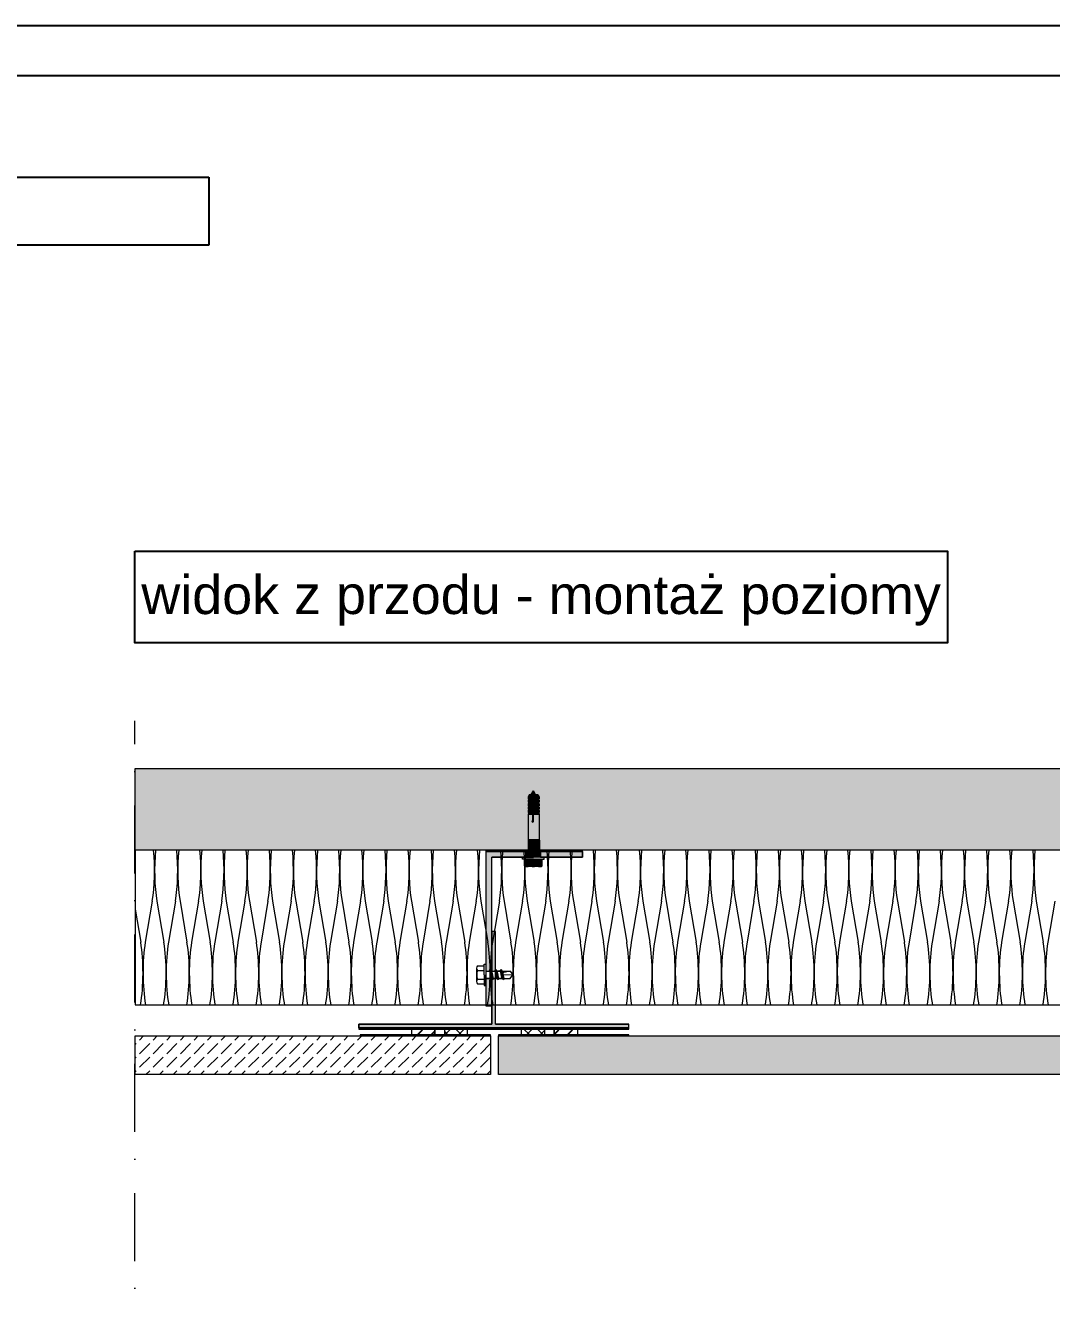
# Model space of a CAD drawing. Extents: x -106882 to -43002, y 22119 to 47619.
# Drawn here: x -95979 to -90660, y 41000 to 47619 of the extents above; entities that cross this region are included whole.
import ezdxf

# ---------------------------------------------------------------- set-up
doc = ezdxf.new("R2010")
doc.units = 0
doc.header["$MEASUREMENT"] = 0
doc.header["$XCLIPFRAME"] = 0
doc.linetypes.add('Dot & Dashed', pattern=[670.277762, 352.777767, -176.388884, 0, -141.111112])
for name, color, linetype, lineweight, true_color in [('2D - Ogólne_Pen_No__2', 7, 'Continuous', 15, 0x7f7f7f), ('2D Drafting - General_Pen_No__141', 7, 'Continuous', 0, 0xe8e8e8), ('2D Drafting - General_Pen_No__2', 7, 'Continuous', 15, 0x7f7f7f), ('2D Drafting - General_Pen_No__5', 7, 'Continuous', 25, 0x40a5ff), ('2D Drafting - General_Pen_No__61', 7, 'Continuous', 20, 0x6a6a6a), ('2D Drafting - General_Pen_No__81', 7, 'Continuous', 20, 0x6a6a6a), ('Annotation - Text_Pen_No__5', 7, 'Continuous', 25, 0x40a5ff)]:
    doc.layers.add(name, color=color, linetype=linetype, lineweight=lineweight, true_color=true_color)
doc.layers.add('2D Drafting - General_Pen_No__101', color=8, linetype='Continuous', lineweight=13)
doc.layers.add('2D Drafting - General_Pen_No__121', color=255, linetype='Continuous', lineweight=0)
doc.layers.add('Drawing & Figure', color=7, linetype='Continuous')
doc.styles.add('GENERATED_STYLE_2', font='')
doc.styles.get('GENERATED_STYLE_2').set_extended_font_data('Arial')
picture_1 = doc.add_image_def('image1.jpg', size_in_pixel=(878, 119))
pattern_1 = [(45, (0, 0), (-70.71068, 70.71068), [75, -25]), (45, (7e-15, 70.71), (-70.71068, 70.71068), [75, -25])]
pattern_2 = [(45, (0, 0), (-35.35534, 35.35534), []), (135, (0, 0), (35.35534, 35.35534), [])]

# ---------------------------------------------------------------- blocks, each defined once
blk = doc.blocks.new('*X8')
at = {"layer": '2D Drafting - General_Pen_No__61', "linetype": 'Continuous'}
for p, q in [((-95411.3, 43035.2), (-95382.2, 42863.4)), ((-95322.2, 43075.7), (-95358.2, 42863.4)), ((-95298.2, 43075.7), (-95262.2, 42863.4)), ((-95202.2, 43075.7), (-95238.2, 42863.4)), ((-95178.2, 43075.7), (-95142.2, 42863.4)), ((-95082.2, 43075.7), (-95118.2, 42863.4)), ((-95058.2, 43075.7), (-95022.2, 42863.4)), ((-94962.2, 43075.7), (-94998.2, 42863.4)), ((-94938.2, 43075.7), (-94902.2, 42863.4)), ((-94842.2, 43075.7), (-94878.2, 42863.4)), ((-94818.2, 43075.7), (-94782.2, 42863.4)), ((-94722.2, 43075.7), (-94758.2, 42863.4)), ((-94698.2, 43075.7), (-94662.2, 42863.4)), ((-94602.2, 43075.7), (-94638.2, 42863.4)), ((-94578.2, 43075.7), (-94542.2, 42863.4)), ((-94482.2, 43075.7), (-94518.2, 42863.4)), ((-94458.2, 43075.7), (-94422.2, 42863.4)), ((-94362.2, 43075.7), (-94398.2, 42863.4)), ((-94338.2, 43075.7), (-94302.2, 42863.4)), ((-94242.2, 43075.7), (-94278.2, 42863.4)), ((-94218.2, 43075.7), (-94182.2, 42863.4)), ((-94122.2, 43075.7), (-94158.2, 42863.4)), ((-94098.2, 43075.7), (-94062.2, 42863.4)), ((-94002.2, 43075.7), (-94038.2, 42863.4)), ((-93978.2, 43075.7), (-93942.2, 42863.4)), ((-93882.2, 43075.7), (-93918.2, 42863.4)), ((-93858.2, 43075.7), (-93822.2, 42863.4)), ((-93762.2, 43075.7), (-93798.2, 42863.4)), ((-93738.2, 43075.7), (-93702.2, 42863.4)), ((-93642.2, 43075.7), (-93678.2, 42863.4)), ((-93618.2, 43075.7), (-93582.2, 42863.4)), ((-93522.2, 43075.7), (-93558.2, 42863.4)), ((-93498.2, 43075.7), (-93462.2, 42863.4)), ((-93402.2, 43075.7), (-93438.2, 42863.4)), ((-93378.2, 43075.7), (-93342.2, 42863.4)), ((-93282.2, 43075.7), (-93318.2, 42863.4)), ((-93258.2, 43075.7), (-93222.2, 42863.4)), ((-93162.2, 43075.7), (-93198.2, 42863.4)), ((-93138.2, 43075.7), (-93102.2, 42863.4)), ((-93042.2, 43075.7), (-93078.2, 42863.4)), ((-93018.2, 43075.7), (-92982.2, 42863.4)), ((-92922.2, 43075.7), (-92958.2, 42863.4)), ((-92898.2, 43075.7), (-92862.2, 42863.4)), ((-92802.2, 43075.7), (-92838.2, 42863.4)), ((-92778.2, 43075.7), (-92742.2, 42863.4)), ((-92682.2, 43075.7), (-92718.2, 42863.4)), ((-92658.2, 43075.7), (-92622.2, 42863.4)), ((-92562.2, 43075.7), (-92598.2, 42863.4)), ((-92538.2, 43075.7), (-92502.2, 42863.4)), ((-92442.2, 43075.7), (-92478.2, 42863.4)), ((-92418.2, 43075.7), (-92382.2, 42863.4)), ((-92322.2, 43075.7), (-92358.2, 42863.4)), ((-92298.2, 43075.7), (-92262.2, 42863.4)), ((-92202.2, 43075.7), (-92238.2, 42863.4)), ((-92178.2, 43075.7), (-92142.2, 42863.4)), ((-92082.2, 43075.7), (-92118.2, 42863.4)), ((-92058.2, 43075.7), (-92022.2, 42863.4)), ((-91962.2, 43075.7), (-91998.2, 42863.4)), ((-91938.2, 43075.7), (-91902.2, 42863.4)), ((-91842.2, 43075.7), (-91878.2, 42863.4)), ((-91818.2, 43075.7), (-91782.2, 42863.4)), ((-91722.2, 43075.7), (-91758.2, 42863.4)), ((-91698.2, 43075.7), (-91662.2, 42863.4)), ((-91602.2, 43075.7), (-91638.2, 42863.4)), ((-91578.2, 43075.7), (-91542.2, 42863.4)), ((-91482.2, 43075.7), (-91518.2, 42863.4)), ((-91458.2, 43075.7), (-91422.2, 42863.4)), ((-91362.2, 43075.7), (-91398.2, 42863.4)), ((-91338.2, 43075.7), (-91302.2, 42863.4)), ((-91242.2, 43075.7), (-91278.2, 42863.4)), ((-91218.2, 43075.7), (-91182.2, 42863.4)), ((-91122.2, 43075.7), (-91158.2, 42863.4)), ((-91098.2, 43075.7), (-91062.2, 42863.4)), ((-91002.2, 43075.7), (-91038.2, 42863.4)), ((-90978.2, 43075.7), (-90942.2, 42863.4)), ((-90882.2, 43075.7), (-90918.2, 42863.4)), ((-90858.2, 43075.7), (-90822.2, 42863.4)), ((-90762.2, 43075.7), (-90798.2, 42863.4)), ((-90738.2, 43075.7), (-90702.2, 42863.4)), ((-90642.2, 43075.7), (-90678.2, 42863.4))]:
    blk.add_line(p, q, dxfattribs=at)
for centre, start_param, end_param in [((-95370.2, 43235), 4.068888, 5.121655), ((-95250.2, 43235), 1.16153, 2.214297), ((-95250.2, 43235), 4.068888, 5.121655), ((-95130.2, 43235), 1.16153, 2.214297), ((-95130.2, 43235), 4.068888, 5.121655), ((-95010.2, 43235), 1.16153, 2.214297), ((-95010.2, 43235), 4.068888, 5.121655), ((-94890.2, 43235), 1.16153, 2.214297), ((-94890.2, 43235), 4.068888, 5.121655), ((-94770.2, 43235), 1.16153, 2.214297), ((-94770.2, 43235), 4.068888, 5.121655), ((-94650.2, 43235), 1.16153, 2.214297), ((-94650.2, 43235), 4.068888, 5.121655), ((-94530.2, 43235), 1.16153, 2.214297), ((-94530.2, 43235), 4.068888, 5.121655), ((-94410.2, 43235), 1.16153, 2.214297), ((-94410.2, 43235), 4.068888, 5.121655), ((-94290.2, 43235), 1.16153, 2.214297), ((-94290.2, 43235), 4.068888, 5.121655), ((-94170.2, 43235), 1.16153, 2.214297), ((-94170.2, 43235), 4.068888, 5.121655), ((-94050.2, 43235), 1.16153, 2.214297), ((-94050.2, 43235), 4.068888, 5.121655), ((-93930.2, 43235), 1.16153, 2.214297), ((-93930.2, 43235), 4.068888, 5.121655), ((-93810.2, 43235), 1.16153, 2.214297), ((-93810.2, 43235), 4.068888, 5.121655), ((-93690.2, 43235), 1.16153, 2.214297), ((-93690.2, 43235), 4.068888, 5.121655), ((-93570.2, 43235), 1.16153, 2.214297), ((-93570.2, 43235), 4.068888, 5.121655), ((-93450.2, 43235), 1.16153, 2.214297), ((-93450.2, 43235), 4.068888, 5.121655), ((-93330.2, 43235), 1.16153, 2.214297), ((-93330.2, 43235), 4.068888, 5.121655), ((-93210.2, 43235), 1.16153, 2.214297), ((-93210.2, 43235), 4.068888, 5.121655), ((-93090.2, 43235), 1.16153, 2.214297), ((-93090.2, 43235), 4.068888, 5.121655), ((-92970.2, 43235), 1.16153, 2.214297), ((-92970.2, 43235), 4.068888, 5.121655), ((-92850.2, 43235), 1.16153, 2.214297), ((-92850.2, 43235), 4.068888, 5.121655), ((-92730.2, 43235), 1.16153, 2.214297), ((-92730.2, 43235), 4.068888, 5.121655), ((-92610.2, 43235), 1.16153, 2.214297), ((-92610.2, 43235), 4.068888, 5.121655), ((-92490.2, 43235), 1.16153, 2.214297), ((-92490.2, 43235), 4.068888, 5.121655), ((-92370.2, 43235), 1.16153, 2.214297), ((-92370.2, 43235), 4.068888, 5.121655), ((-92250.2, 43235), 1.16153, 2.214297), ((-92250.2, 43235), 4.068888, 5.121655), ((-92130.2, 43235), 1.16153, 2.214297), ((-92130.2, 43235), 4.068888, 5.121655), ((-92010.2, 43235), 1.16153, 2.214297), ((-92010.2, 43235), 4.068888, 5.121655), ((-91890.2, 43235), 1.16153, 2.214297), ((-91890.2, 43235), 4.068888, 5.121655), ((-91770.2, 43235), 1.16153, 2.214297), ((-91770.2, 43235), 4.068888, 5.121655), ((-91650.2, 43235), 1.16153, 2.214297), ((-91650.2, 43235), 4.068888, 5.121655), ((-91530.2, 43235), 1.16153, 2.214297), ((-91530.2, 43235), 4.068888, 5.121655), ((-91410.2, 43235), 1.16153, 2.214297), ((-91410.2, 43235), 4.068888, 5.121655), ((-91290.2, 43235), 1.16153, 2.214297), ((-91290.2, 43235), 4.068888, 5.121655), ((-91170.2, 43235), 1.16153, 2.214297), ((-91170.2, 43235), 4.068888, 5.121655), ((-91050.2, 43235), 1.16153, 2.214297), ((-91050.2, 43235), 4.068888, 5.121655), ((-90930.2, 43235), 1.16153, 2.214297), ((-90930.2, 43235), 4.068888, 5.121655), ((-90810.2, 43235), 1.16153, 2.214297), ((-90810.2, 43235), 4.068888, 5.121655), ((-90690.2, 43235), 1.16153, 2.214297), ((-95430.2, 42704.2), 4.039533, 5.35589), ((-95310.2, 42704.2), 0.927295, 2.243652), ((-95310.2, 42704.2), 4.039533, 5.35589), ((-95190.2, 42704.2), 0.927295, 2.243652), ((-95190.2, 42704.2), 4.039533, 5.35589), ((-95070.2, 42704.2), 0.927295, 2.243652), ((-95070.2, 42704.2), 4.039533, 5.35589), ((-94950.2, 42704.2), 0.927295, 2.243652), ((-94950.2, 42704.2), 4.039533, 5.35589), ((-94830.2, 42704.2), 0.927295, 2.243652), ((-94830.2, 42704.2), 4.039533, 5.35589), ((-94710.2, 42704.2), 0.927295, 2.243652), ((-94710.2, 42704.2), 4.039533, 5.35589), ((-94590.2, 42704.2), 0.927295, 2.243652), ((-94590.2, 42704.2), 4.039533, 5.35589), ((-94470.2, 42704.2), 0.927295, 2.243652), ((-94470.2, 42704.2), 4.039533, 5.35589), ((-94350.2, 42704.2), 0.927295, 2.243652), ((-94350.2, 42704.2), 4.039533, 5.35589), ((-94230.2, 42704.2), 0.927295, 2.243652), ((-94230.2, 42704.2), 4.039533, 5.35589), ((-94110.2, 42704.2), 0.927295, 2.243652), ((-94110.2, 42704.2), 4.039533, 5.35589), ((-93990.2, 42704.2), 0.927295, 2.243652), ((-93990.2, 42704.2), 4.039533, 5.35589), ((-93870.2, 42704.2), 0.927295, 2.243652), ((-93870.2, 42704.2), 4.039533, 5.35589), ((-93750.2, 42704.2), 0.927295, 2.243652), ((-93750.2, 42704.2), 4.039533, 5.35589), ((-93630.2, 42704.2), 0.927295, 2.243652), ((-93630.2, 42704.2), 4.039533, 5.35589), ((-93510.2, 42704.2), 0.927295, 2.243652), ((-93510.2, 42704.2), 4.039533, 5.35589), ((-93390.2, 42704.2), 0.927295, 2.243652), ((-93390.2, 42704.2), 4.039533, 5.35589), ((-93270.2, 42704.2), 0.927295, 2.243652), ((-93270.2, 42704.2), 4.039533, 5.35589), ((-93150.2, 42704.2), 0.927295, 2.243652), ((-93150.2, 42704.2), 4.039533, 5.35589), ((-93030.2, 42704.2), 0.927295, 2.243652), ((-93030.2, 42704.2), 4.039533, 5.35589), ((-92910.2, 42704.2), 0.927295, 2.243652), ((-92910.2, 42704.2), 4.039533, 5.35589), ((-92790.2, 42704.2), 0.927295, 2.243652), ((-92790.2, 42704.2), 4.039533, 5.35589), ((-92670.2, 42704.2), 0.927295, 2.243652), ((-92670.2, 42704.2), 4.039533, 5.35589), ((-92550.2, 42704.2), 0.927295, 2.243652), ((-92550.2, 42704.2), 4.039533, 5.35589), ((-92430.2, 42704.2), 0.927295, 2.243652), ((-92430.2, 42704.2), 4.039533, 5.35589), ((-92310.2, 42704.2), 0.927295, 2.243652), ((-92310.2, 42704.2), 4.039533, 5.35589), ((-92190.2, 42704.2), 0.927295, 2.243652), ((-92190.2, 42704.2), 4.039533, 5.35589), ((-92070.2, 42704.2), 0.927295, 2.243652), ((-92070.2, 42704.2), 4.039533, 5.35589), ((-91950.2, 42704.2), 0.927295, 2.243652), ((-91950.2, 42704.2), 4.039533, 5.35589), ((-91830.2, 42704.2), 0.927295, 2.243652), ((-91830.2, 42704.2), 4.039533, 5.35589), ((-91710.2, 42704.2), 0.927295, 2.243652), ((-91710.2, 42704.2), 4.039533, 5.35589), ((-91590.2, 42704.2), 0.927295, 2.243652), ((-91590.2, 42704.2), 4.039533, 5.35589), ((-91470.2, 42704.2), 0.927295, 2.243652), ((-91470.2, 42704.2), 4.039533, 5.35589), ((-91350.2, 42704.2), 0.927295, 2.243652), ((-91350.2, 42704.2), 4.039533, 5.35589), ((-91230.2, 42704.2), 0.927295, 2.243652), ((-91230.2, 42704.2), 4.039533, 5.35589), ((-91110.2, 42704.2), 0.927295, 2.243652), ((-91110.2, 42704.2), 4.039533, 5.35589), ((-90990.2, 42704.2), 0.927295, 2.243652), ((-90990.2, 42704.2), 4.039533, 5.35589), ((-90870.2, 42704.2), 0.927295, 2.243652), ((-90870.2, 42704.2), 4.039533, 5.35589), ((-90750.2, 42704.2), 0.927295, 2.243652), ((-90750.2, 42704.2), 4.039533, 5.35589), ((-90630.2, 42704.2), 0.927295, 2.243652)]:
    blk.add_ellipse(centre, major_axis=(0, 265.4), ratio=0.226067, start_param=start_param, end_param=end_param, dxfattribs=at)
blk = doc.blocks.new('Fill_4')
at = {"layer": '2D Drafting - General_Pen_No__2', "linetype": 'Continuous'}
for p, q in [((-78379.3, 43340.6), (-95411.3, 43340.6)), ((-95411.3, 43340.6), (-95411.3, 42538.8)), ((-95411.3, 42538.8), (-78379.3, 42538.8))]:
    blk.add_line(p, q, dxfattribs=at)
at = {"layer": '2D Drafting - General_Pen_No__61', "linetype": 'Continuous'}
blk.add_blockref('*X8', (0, 0), dxfattribs=at)

msp = doc.modelspace()

# ---------------------------------------------------------------- hatches: boundary and pattern name
at = {"layer": '2D Drafting - General_Pen_No__101', "linetype": 'Continuous'}
for points in [[(-94251.86, 42418.76), (-94251.86, 42412.97), (-92851.86, 42412.97), (-92851.86, 42418.76)], [(-94243.55, 42377.18), (-93567.7, 42377.18), (-93567.7, 42382.97), (-94243.55, 42382.97)], [(-93527.7, 42377.18), (-92851.86, 42377.18), (-92851.86, 42382.97), (-93527.7, 42382.97)]]:
    msp.add_hatch(color=256, dxfattribs=at).paths.add_polyline_path(points, flags=0)
at = {"layer": '2D Drafting - General_Pen_No__121', "linetype": 'Continuous'}
for points in [[(-93349.48, 43629.63), (-93356.62, 43617.25), (-93372.53, 43617.25), (-93365.39, 43629.63)], [(-93346.1, 43648.36), (-93335.29, 43629.63), (-93356.91, 43629.63)], [(-93346.52, 43629.63), (-93353.67, 43617.25), (-93356.62, 43617.25), (-93349.48, 43629.63)], [(-93323.33, 43629.63), (-93316.18, 43617.25), (-93353.67, 43617.25), (-93346.52, 43629.63)], [(-93356.62, 43606.89), (-93372.53, 43606.89), (-93372.53, 43617.25), (-93356.62, 43617.25)], [(-93369.58, 43606.89), (-93356.62, 43606.89), (-93350.88, 43599.45), (-93372.53, 43599.45), (-93369.58, 43603.2)], [(-93372.53, 43599.45), (-93350.88, 43599.45), (-93350.88, 43589.1), (-93372.53, 43589.1)], [(-93369.58, 43589.1), (-93350.88, 43589.1), (-93356.62, 43581.66), (-93372.53, 43581.66), (-93369.58, 43585.4)], [(-93372.53, 43581.66), (-93356.62, 43581.66), (-93356.62, 43571.3), (-93372.53, 43571.3)], [(-93350.88, 43563.86), (-93372.53, 43563.86), (-93369.58, 43567.6), (-93369.58, 43571.3), (-93356.62, 43571.3)], [(-93372.53, 43563.86), (-93350.88, 43563.86), (-93350.88, 43553.5), (-93372.53, 43553.5)], [(-93356.62, 43606.89), (-93356.62, 43617.25), (-93353.67, 43617.25), (-93353.67, 43606.89)], [(-93350.88, 43599.45), (-93356.62, 43606.89), (-93353.67, 43606.89), (-93347.92, 43599.45)], [(-93347.92, 43589.1), (-93353.67, 43581.66), (-93356.62, 43581.66), (-93350.88, 43589.1)], [(-93353.67, 43581.66), (-93353.67, 43571.3), (-93356.62, 43571.3), (-93356.62, 43581.66)], [(-93353.67, 43571.3), (-93347.92, 43563.86), (-93350.88, 43563.86), (-93356.62, 43571.3)], [(-93316.18, 43606.89), (-93353.67, 43606.89), (-93353.67, 43617.25), (-93316.18, 43617.25)], [(-93319.14, 43606.89), (-93319.14, 43603.2), (-93316.18, 43599.45), (-93347.92, 43599.45), (-93353.67, 43606.89)], [(-93319.14, 43589.1), (-93319.14, 43585.4), (-93316.18, 43581.66), (-93353.67, 43581.66), (-93347.92, 43589.1)], [(-93316.18, 43581.66), (-93316.18, 43571.3), (-93353.67, 43571.3), (-93353.67, 43581.66)], [(-93319.14, 43571.3), (-93319.14, 43567.6), (-93316.18, 43563.86), (-93347.92, 43563.86), (-93353.67, 43571.3)], [(-93350.88, 43589.1), (-93350.88, 43599.45), (-93347.92, 43599.45), (-93347.92, 43589.1)], [(-93350.88, 43553.5), (-93350.88, 43563.86), (-93347.92, 43563.86), (-93347.92, 43553.5)], [(-93316.18, 43599.45), (-93316.18, 43589.1), (-93347.92, 43589.1), (-93347.92, 43599.45)], [(-93316.18, 43553.5), (-93347.92, 43553.5), (-93347.92, 43563.86), (-93316.18, 43563.86)], [(-93369.58, 43553.5), (-93350.88, 43553.5), (-93356.62, 43546.06), (-93372.53, 43546.06), (-93369.58, 43549.81)], [(-93372.53, 43546.06), (-93356.62, 43546.06), (-93356.62, 43535.71), (-93372.53, 43535.71)], [(-93369.58, 43535.71), (-93356.62, 43535.71), (-93350.88, 43528.27), (-93372.53, 43528.27), (-93369.58, 43532.01)], [(-93316.18, 43393.85), (-93372.53, 43393.85), (-93372.53, 43528.27), (-93350.88, 43528.27), (-93350.88, 43494.96, 5.4750432), (-93347.92, 43494.96), (-93347.92, 43528.27), (-93316.18, 43528.27)], [(-93347.92, 43553.5), (-93353.67, 43546.06), (-93356.62, 43546.06), (-93350.88, 43553.5)], [(-93356.62, 43535.71), (-93356.62, 43546.06), (-93353.67, 43546.06), (-93353.67, 43535.71)], [(-93350.88, 43528.27), (-93356.62, 43535.71), (-93353.67, 43535.71), (-93347.92, 43528.27)], [(-93319.14, 43553.5), (-93319.14, 43549.81), (-93316.18, 43546.06), (-93353.67, 43546.06), (-93347.92, 43553.5)], [(-93316.18, 43535.71), (-93353.67, 43535.71), (-93353.67, 43546.06), (-93316.18, 43546.06)], [(-93319.14, 43535.71), (-93319.14, 43532.01), (-93316.18, 43528.27), (-93347.92, 43528.27), (-93353.67, 43535.71)], [(-93347.92, 43528.27), (-93347.92, 43494.96, -5.4750432), (-93350.88, 43494.96), (-93350.88, 43528.27)], [(-93314.93, 43392.6), (-93373.78, 43392.6), (-93372.53, 43393.85), (-93316.18, 43393.85)], [(-93314.93, 43342.86), (-93373.78, 43342.86), (-93373.78, 43392.6), (-93314.93, 43392.6)], [(-93346.2, 43303.76), (-93290.28, 43303.76), (-93290.28, 43294.44), (-93346.2, 43294.44), (-93402.12, 43294.44), (-93402.12, 43303.76)], [(-93369.11, 43294.44), (-93369.11, 43260.27, -0.4195601), (-93392.41, 43260.27), (-93392.41, 43294.44)], [(-93309.62, 43337.27), (-93379.19, 43337.27), (-93379.19, 43337.45), (-93373.78, 43342.86), (-93315.03, 43342.86), (-93309.62, 43337.45)], [(-93309.62, 43333.76), (-93342.32, 43333.76), (-93379.19, 43333.76), (-93379.19, 43337.27), (-93309.62, 43337.27)], [(-93309.52, 43303.76), (-93346.2, 43303.76), (-93379.19, 43303.76), (-93379.19, 43333.76), (-93343.27, 43333.76), (-93309.52, 43333.76)], [(-93309.52, 43333.76), (-93309.52, 43303.76), (-93346.2, 43303.76), (-93379.19, 43303.76), (-93379.19, 43333.76), (-93342.32, 43333.76)], [(-93323.29, 43294.44), (-93323.29, 43260.27, -0.092424), (-93346.2, 43255.99, -0.092424), (-93369.11, 43260.27), (-93369.11, 43294.44), (-93346.2, 43294.44)], [(-93299.99, 43294.44), (-93299.99, 43260.27, -0.4195601), (-93323.29, 43260.27), (-93323.29, 43294.44)], [(-93346.2, 43255.99, 0.092424), (-93323.29, 43260.27, 0.201281), (-93311.64, 43255.38), (-93380.76, 43255.38, 0.201281), (-93369.11, 43260.27, 0.092424)]]:
    msp.add_hatch(color=256, dxfattribs=at).paths.add_polyline_path(points, flags=0)
at = {"layer": '2D Drafting - General_Pen_No__141', "linetype": 'Continuous'}
for points in [[(-93561.86, 42712.88), (-93561.86, 43303.76), (-93402.12, 43303.76), (-93379.19, 43303.76), (-93379.19, 43333.76), (-93591.86, 43333.76), (-93591.86, 42750.16), (-93591.86, 42712.88), (-93573.32, 42712.88), (-93571.13, 42721.08), (-93562.93, 42712.88)], [(-93091.86, 43333.76), (-93309.52, 43333.76), (-93309.52, 43303.76), (-93091.86, 43303.76)], [(-93561.86, 42918.76), (-93561.86, 42712.88), (-93545.48, 42712.88), (-93543.29, 42721.08), (-93541.86, 42719.65), (-93541.86, 42918.76)], [(-93561.86, 42438.76), (-94251.86, 42438.76), (-94251.86, 42418.76), (-92851.86, 42418.76), (-92851.86, 42438.76), (-93541.86, 42438.76), (-93541.86, 42675.6), (-93552.94, 42675.6), (-93556.74, 42667.4), (-93561.86, 42673.76)], [(-93591.86, 42533.76), (-93561.86, 42533.76), (-93561.86, 42673.76), (-93563.34, 42675.6), (-93591.86, 42675.6), (-93591.86, 42638.32)]]:
    msp.add_hatch(color=256, dxfattribs=at).paths.add_polyline_path(points, flags=0)
at = {"layer": '2D Drafting - General_Pen_No__2', "linetype": 'Continuous'}
h = msp.add_hatch(dxfattribs=at)
h.set_pattern_fill('Grid_5x5_Diagonal', color=256, style=0, pattern_type=2)
h.set_pattern_definition(pattern_2)
h.paths.add_polyline_path([(-93807.7, 42412.97), (-93807.7, 42382.97), (-93687.7, 42382.97), (-93687.7, 42412.97)], flags=0)
h = msp.add_hatch(dxfattribs=at)
h.set_pattern_fill('Grid_5x5_Diagonal', color=256, style=0, pattern_type=2)
h.set_pattern_definition(pattern_2)
h.paths.add_polyline_path([(-93287.7, 42412.97), (-93287.7, 42382.97), (-93407.7, 42382.97), (-93407.7, 42412.97)], flags=0)
at = {"layer": '2D Drafting - General_Pen_No__5', "linetype": 'Continuous'}
h = msp.add_hatch(dxfattribs=at)
h.set_pattern_fill('Beton', color=256, style=0, pattern_type=2)
h.set_pattern_definition(pattern_1)
h.paths.add_polyline_path([(-93977.7, 42412.97), (-93977.7, 42382.97), (-93857.7, 42382.97), (-93857.7, 42412.97)], flags=0)
h = msp.add_hatch(dxfattribs=at)
h.set_pattern_fill('Beton', color=256, style=0, pattern_type=2)
h.set_pattern_definition(pattern_1)
h.paths.add_polyline_path([(-93117.7, 42412.97), (-93117.7, 42382.97), (-93237.7, 42382.97), (-93237.7, 42412.97)], flags=0)
at = {"layer": '2D Drafting - General_Pen_No__81', "linetype": 'Continuous'}
h = msp.add_hatch(dxfattribs=at)
h.set_pattern_fill('Solid___Dashed', color=256, style=0, pattern_type=2)
h.set_pattern_definition([(45, (0, 0), (-70.71068, 70.71068), []), (45, (-35.36, 35.36), (-70.71068, 70.71068), [75, -25])])
h.paths.add_polyline_path([(-95411.3, 43340.6), (-95411.3, 43764.66), (-78379.33, 43764.66), (-78379.33, 43340.6), (-90521.63, 43340.6), (-90625.77, 43340.6), (-91176.06, 43340.6), (-91273.41, 43340.6)], flags=0)
msp.add_hatch(color=256, dxfattribs=at).paths.add_polyline_path([(-93091.86, 43333.76), (-93091.86, 43340.6), (-93591.86, 43340.6), (-93591.86, 43333.76)], flags=0)
h = msp.add_hatch(dxfattribs=at)
h.set_pattern_fill('Beton', color=256, style=0, pattern_type=2)
h.set_pattern_definition(pattern_1)
h.paths.add_polyline_path([(-95411.3, 42177.18), (-95411.3, 42377.18), (-93567.7, 42377.18), (-93567.7, 42177.18)], flags=0)
h = msp.add_hatch(dxfattribs=at)
h.set_pattern_fill('Beton', color=256, style=0, pattern_type=2)
h.set_pattern_definition(pattern_1)
h.paths.add_polyline_path([(-93527.7, 42177.18), (-93527.7, 42377.18), (-81547.7, 42377.18), (-81547.7, 42177.18)], flags=0)

# ---------------------------------------------------------------- linework, layer by layer
at = {"layer": '2D - Ogólne_Pen_No__2', "linetype": 'Continuous'}
for p, q in [((-93365.39, 43629.63), (-93372.53, 43617.25)), ((-93365.39, 43629.63), (-93323.33, 43629.63)), ((-93356.91, 43629.63), (-93346.1, 43648.36)), ((-93349.48, 43629.63), (-93356.62, 43617.25)), ((-93346.52, 43629.63), (-93353.67, 43617.25)), ((-93335.29, 43629.63), (-93346.1, 43648.36)), ((-93323.33, 43629.63), (-93316.18, 43617.25)), ((-93372.53, 43617.25), (-93316.18, 43617.25)), ((-93372.53, 43617.25), (-93372.53, 43606.89)), ((-93372.53, 43606.89), (-93316.18, 43606.89)), ((-93369.58, 43603.2), (-93372.53, 43599.45)), ((-93372.53, 43599.45), (-93316.18, 43599.45)), ((-93372.53, 43599.45), (-93372.53, 43589.1)), ((-93372.53, 43589.1), (-93316.18, 43589.1)), ((-93372.53, 43589.1), (-93369.58, 43589.1)), ((-93369.58, 43585.4), (-93372.53, 43581.66)), ((-93372.53, 43581.66), (-93316.18, 43581.66)), ((-93372.53, 43581.66), (-93372.53, 43571.3)), ((-93372.53, 43571.3), (-93316.18, 43571.3)), ((-93372.53, 43571.3), (-93369.58, 43571.3)), ((-93369.58, 43567.6), (-93372.53, 43563.86)), ((-93372.53, 43563.86), (-93316.18, 43563.86)), ((-93372.53, 43563.86), (-93372.53, 43553.5)), ((-93369.58, 43606.89), (-93369.58, 43603.2)), ((-93369.58, 43589.1), (-93369.58, 43585.4)), ((-93369.58, 43571.3), (-93369.58, 43567.6)), ((-93356.62, 43617.25), (-93356.62, 43606.89)), ((-93356.62, 43606.89), (-93350.88, 43599.45)), ((-93350.88, 43589.1), (-93356.62, 43581.66)), ((-93356.62, 43581.66), (-93356.62, 43571.3)), ((-93356.62, 43571.3), (-93350.88, 43563.86)), ((-93353.67, 43617.25), (-93353.67, 43606.89)), ((-93353.67, 43606.89), (-93347.92, 43599.45)), ((-93347.92, 43589.1), (-93353.67, 43581.66)), ((-93353.67, 43581.66), (-93353.67, 43571.3)), ((-93353.67, 43571.3), (-93347.92, 43563.86)), ((-93350.88, 43599.45), (-93350.88, 43589.1)), ((-93350.88, 43563.86), (-93350.88, 43553.5)), ((-93347.92, 43599.45), (-93347.92, 43589.1)), ((-93347.92, 43563.86), (-93347.92, 43553.5)), ((-93319.14, 43606.89), (-93319.14, 43603.2)), ((-93319.14, 43603.2), (-93316.18, 43599.45)), ((-93316.18, 43589.1), (-93319.14, 43589.1)), ((-93319.14, 43589.1), (-93319.14, 43585.4)), ((-93319.14, 43585.4), (-93316.18, 43581.66)), ((-93316.18, 43571.3), (-93319.14, 43571.3)), ((-93319.14, 43571.3), (-93319.14, 43567.6)), ((-93319.14, 43567.6), (-93316.18, 43563.86)), ((-93316.18, 43617.25), (-93316.18, 43606.89)), ((-93316.18, 43599.45), (-93316.18, 43589.1)), ((-93316.18, 43581.66), (-93316.18, 43571.3)), ((-93316.18, 43563.86), (-93316.18, 43553.5)), ((-93372.53, 43553.5), (-93316.18, 43553.5)), ((-93372.53, 43553.5), (-93369.58, 43553.5)), ((-93369.58, 43549.81), (-93372.53, 43546.06)), ((-93372.53, 43546.06), (-93316.18, 43546.06)), ((-93372.53, 43546.06), (-93372.53, 43535.71)), ((-93372.53, 43535.71), (-93316.18, 43535.71)), ((-93372.53, 43535.71), (-93369.58, 43535.71)), ((-93369.58, 43532.01), (-93372.53, 43528.27)), ((-93372.53, 43528.27), (-93316.18, 43528.27)), ((-93372.53, 43528.27), (-93372.53, 43393.85)), ((-93369.58, 43553.5), (-93369.58, 43549.81)), ((-93369.58, 43535.71), (-93369.58, 43532.01)), ((-93350.88, 43553.5), (-93356.62, 43546.06)), ((-93356.62, 43546.06), (-93356.62, 43535.71)), ((-93356.62, 43535.71), (-93350.88, 43528.27)), ((-93347.92, 43553.5), (-93353.67, 43546.06)), ((-93353.67, 43546.06), (-93353.67, 43535.71)), ((-93353.67, 43535.71), (-93347.92, 43528.27)), ((-93350.88, 43528.27), (-93350.88, 43494.96)), ((-93347.92, 43528.27), (-93347.92, 43494.96)), ((-93316.18, 43553.5), (-93319.14, 43553.5)), ((-93319.14, 43553.5), (-93319.14, 43549.81)), ((-93319.14, 43549.81), (-93316.18, 43546.06)), ((-93319.14, 43535.71), (-93319.14, 43532.01)), ((-93316.18, 43535.71), (-93319.14, 43535.71)), ((-93319.14, 43532.01), (-93316.18, 43528.27)), ((-93316.18, 43546.06), (-93316.18, 43535.71)), ((-93316.18, 43528.27), (-93316.18, 43393.85)), ((-93372.53, 43393.85), (-93373.78, 43392.6)), ((-93373.78, 43392.6), (-93314.93, 43392.6)), ((-93373.78, 43392.6), (-93373.78, 43342.86)), ((-93316.18, 43393.85), (-93372.53, 43393.85)), ((-93316.18, 43393.85), (-93314.93, 43392.6)), ((-93314.93, 43392.6), (-93314.93, 43342.86)), ((-93373.78, 43342.86), (-93379.19, 43337.45)), ((-93379.19, 43337.45), (-93379.19, 43333.76)), ((-93379.19, 43333.76), (-93342.32, 43333.76)), ((-93373.78, 43342.86), (-93314.93, 43342.86)), ((-93309.62, 43333.76), (-93343.37, 43333.76)), ((-93309.62, 43303.76), (-93343.37, 43303.76)), ((-93309.52, 43333.76), (-93343.27, 43333.76)), ((-93315.03, 43342.86), (-93309.62, 43337.45)), ((-93314.93, 43342.86), (-93309.52, 43337.45)), ((-93309.62, 43337.45), (-93309.62, 43333.76)), ((-93309.62, 43307.45), (-93309.62, 43303.76)), ((-93309.52, 43337.45), (-93309.52, 43333.76))]:
    msp.add_line(p, q, dxfattribs=at)
msp.add_arc((-93349.4, 43491.04), 4.18, 110.701612, 69.298388, dxfattribs=at)
at = {"layer": '2D Drafting - General_Pen_No__2', "linetype": 'Dot & Dashed'}
msp.add_line((-95413.06, 27131.4), (-95413.06, 44011.68), dxfattribs=at)
at = {"layer": '2D Drafting - General_Pen_No__2', "linetype": 'Continuous'}
for p, q in [((-93591.86, 43333.76), (-93591.86, 42533.76)), ((-93591.86, 43333.76), (-93091.86, 43333.76)), ((-93561.86, 42533.76), (-93561.86, 43303.76)), ((-93091.86, 43303.76), (-93561.86, 43303.76)), ((-93402.12, 43303.76), (-93346.2, 43303.76)), ((-93402.12, 43294.44), (-93402.12, 43303.76)), ((-93346.2, 43294.44), (-93402.12, 43294.44)), ((-93392.41, 43260.27), (-93392.41, 43294.44)), ((-93379.19, 43303.76), (-93379.19, 43333.76)), ((-93369.11, 43260.27), (-93369.11, 43294.44)), ((-93290.28, 43303.76), (-93346.2, 43303.76)), ((-93346.2, 43294.44), (-93290.28, 43294.44)), ((-93323.29, 43260.27), (-93323.29, 43294.44)), ((-93309.52, 43303.76), (-93309.52, 43333.76)), ((-93299.99, 43260.27), (-93299.99, 43294.44)), ((-93290.28, 43294.44), (-93290.28, 43303.76)), ((-93091.86, 43333.76), (-93091.86, 43303.76)), ((-93311.64, 43255.38), (-93380.76, 43255.38)), ((-93561.86, 42438.76), (-93561.86, 42918.76)), ((-93541.86, 42918.76), (-93561.86, 42918.76)), ((-93541.86, 42438.76), (-93541.86, 42918.76)), ((-93640.24, 42728.8), (-93640.24, 42659.68)), ((-93635.35, 42740.45), (-93601.18, 42740.45)), ((-93635.35, 42717.15), (-93601.18, 42717.15)), ((-93601.18, 42750.16), (-93591.86, 42750.16)), ((-93601.18, 42694.24), (-93601.18, 42750.16)), ((-93591.86, 42750.16), (-93591.86, 42694.24)), ((-93591.86, 42712.88), (-93573.32, 42712.88)), ((-93573.32, 42712.88), (-93571.13, 42721.08)), ((-93573.32, 42712.88), (-93568.33, 42694.24)), ((-93571.13, 42721.08), (-93563.94, 42694.24)), ((-93571.13, 42721.08), (-93562.93, 42712.88)), ((-93562.93, 42712.88), (-93545.48, 42712.88)), ((-93562.93, 42712.88), (-93557.93, 42694.24)), ((-93545.48, 42712.88), (-93543.29, 42721.08)), ((-93545.48, 42712.88), (-93543.29, 42721.08)), ((-93507.24, 42712.88), (-93545.48, 42712.88)), ((-93545.48, 42712.88), (-93540.49, 42694.24)), ((-93545.48, 42712.88), (-93540.49, 42694.24)), ((-93543.29, 42721.08), (-93536.09, 42694.24)), ((-93543.29, 42721.08), (-93535.09, 42712.88)), ((-93543.29, 42721.08), (-93536.09, 42694.24)), ((-93543.29, 42721.08), (-93535.09, 42712.88)), ((-93535.09, 42712.88), (-93466.58, 42712.88)), ((-93535.09, 42712.88), (-93517.64, 42712.88)), ((-93535.09, 42712.88), (-93530.09, 42694.24)), ((-93535.09, 42712.88), (-93530.09, 42694.24)), ((-93517.64, 42712.88), (-93515.44, 42721.08)), ((-93517.64, 42712.88), (-93512.65, 42694.24)), ((-93515.44, 42721.08), (-93508.25, 42694.24)), ((-93515.44, 42721.08), (-93507.24, 42712.88)), ((-93508.63, 42704.87), (-93512.4, 42698.67)), ((-93512.4, 42698.67), (-93507.55, 42695.97)), ((-93466.58, 42712.88), (-93508.63, 42704.87)), ((-93507.55, 42695.97), (-93452.6, 42694.24)), ((-93507.24, 42712.88), (-93502.25, 42694.24)), ((-93466.58, 42712.88), (-93452.6, 42694.24)), ((-93635.35, 42671.33), (-93601.18, 42671.33)), ((-93635.35, 42648.03), (-93601.18, 42648.03)), ((-93601.18, 42694.24), (-93601.18, 42638.32)), ((-93601.18, 42638.32), (-93591.86, 42638.32)), ((-93591.86, 42638.32), (-93591.86, 42694.24)), ((-93591.86, 42675.6), (-93563.34, 42675.6)), ((-93563.34, 42675.6), (-93568.33, 42694.24)), ((-93556.74, 42667.4), (-93563.94, 42694.24)), ((-93556.74, 42667.4), (-93563.34, 42675.6)), ((-93552.94, 42675.6), (-93557.93, 42694.24)), ((-93552.94, 42675.6), (-93556.74, 42667.4)), ((-93552.94, 42675.6), (-93535.49, 42675.6)), ((-93535.49, 42675.6), (-93540.49, 42694.24)), ((-93535.49, 42675.6), (-93540.49, 42694.24)), ((-93528.9, 42667.4), (-93536.09, 42694.24)), ((-93528.9, 42667.4), (-93536.09, 42694.24)), ((-93528.9, 42667.4), (-93535.49, 42675.6)), ((-93528.9, 42667.4), (-93535.49, 42675.6)), ((-93497.26, 42675.6), (-93535.49, 42675.6)), ((-93525.1, 42675.6), (-93530.09, 42694.24)), ((-93525.1, 42675.6), (-93530.09, 42694.24)), ((-93525.1, 42675.6), (-93528.9, 42667.4)), ((-93525.1, 42675.6), (-93528.9, 42667.4)), ((-93525.1, 42675.6), (-93466.58, 42675.6)), ((-93525.1, 42675.6), (-93507.65, 42675.6)), ((-93507.65, 42675.6), (-93512.65, 42694.24)), ((-93501.06, 42667.4), (-93508.25, 42694.24)), ((-93501.06, 42667.4), (-93507.65, 42675.6)), ((-93497.26, 42675.6), (-93502.25, 42694.24)), ((-93497.26, 42675.6), (-93501.06, 42667.4)), ((-93466.58, 42675.6), (-93452.6, 42694.24)), ((-93591.86, 42533.76), (-93561.86, 42533.76)), ((-94251.86, 42418.76), (-94251.86, 42438.76)), ((-94251.86, 42438.76), (-93561.86, 42438.76)), ((-93541.86, 42438.76), (-92851.86, 42438.76)), ((-92851.86, 42418.76), (-92851.86, 42438.76)), ((-94251.86, 42418.76), (-92851.86, 42418.76)), ((-93857.7, 42412.97), (-93977.7, 42412.97)), ((-93977.7, 42412.97), (-93977.7, 42382.97)), ((-93977.7, 42382.97), (-93857.7, 42382.97)), ((-93857.7, 42412.97), (-93857.7, 42382.97)), ((-93237.7, 42412.97), (-93117.7, 42412.97)), ((-93237.7, 42412.97), (-93237.7, 42382.97)), ((-93117.7, 42382.97), (-93237.7, 42382.97)), ((-93117.7, 42412.97), (-93117.7, 42382.97))]:
    msp.add_line(p, q, dxfattribs=at)
at = {"layer": '2D Drafting - General_Pen_No__2', "linetype": 'Continuous', "flags": 128}
for points in [[(-95411.3, 43340.6), (-95411.3, 43764.66), (-78379.33, 43764.66), (-78379.33, 43340.6), (-90521.63, 43340.6), (-90625.77, 43340.6), (-91176.06, 43340.6), (-91273.41, 43340.6)], [(-93091.86, 43333.76), (-93091.86, 43340.6), (-93591.86, 43340.6), (-93591.86, 43333.76)], [(-93561.86, 42712.88), (-93561.86, 43303.76), (-93402.12, 43303.76), (-93379.19, 43303.76), (-93379.19, 43333.76), (-93591.86, 43333.76), (-93591.86, 42750.16), (-93591.86, 42712.88), (-93573.32, 42712.88), (-93571.13, 42721.08), (-93562.93, 42712.88)], [(-93091.86, 43333.76), (-93309.52, 43333.76), (-93309.52, 43303.76), (-93091.86, 43303.76)], [(-93561.86, 42918.76), (-93561.86, 42712.88), (-93545.48, 42712.88), (-93543.29, 42721.08), (-93541.86, 42719.65), (-93541.86, 42918.76)], [(-93561.86, 42438.76), (-94251.86, 42438.76), (-94251.86, 42418.76), (-92851.86, 42418.76), (-92851.86, 42438.76), (-93541.86, 42438.76), (-93541.86, 42675.6), (-93552.94, 42675.6), (-93556.74, 42667.4), (-93561.86, 42673.76)], [(-93591.86, 42533.76), (-93561.86, 42533.76), (-93561.86, 42673.76), (-93563.34, 42675.6), (-93591.86, 42675.6), (-93591.86, 42638.32)], [(-95411.3, 42177.18), (-95411.3, 42377.18), (-93567.7, 42377.18), (-93567.7, 42177.18)], [(-94251.86, 42418.76), (-94251.86, 42412.97), (-92851.86, 42412.97), (-92851.86, 42418.76)], [(-94243.55, 42377.18), (-93567.7, 42377.18), (-93567.7, 42382.97), (-94243.55, 42382.97)], [(-93977.7, 42412.97), (-93977.7, 42382.97), (-93857.7, 42382.97), (-93857.7, 42412.97)], [(-93807.7, 42412.97), (-93807.7, 42382.97), (-93687.7, 42382.97), (-93687.7, 42412.97)], [(-93527.7, 42377.18), (-92851.86, 42377.18), (-92851.86, 42382.97), (-93527.7, 42382.97)], [(-93527.7, 42177.18), (-93527.7, 42377.18), (-81547.7, 42377.18), (-81547.7, 42177.18)], [(-93287.7, 42412.97), (-93287.7, 42382.97), (-93407.7, 42382.97), (-93407.7, 42412.97)], [(-93117.7, 42412.97), (-93117.7, 42382.97), (-93237.7, 42382.97), (-93237.7, 42412.97)]]:
    msp.add_lwpolyline(points, close=True, dxfattribs=at)
at = {"layer": '2D Drafting - General_Pen_No__2', "linetype": 'Continuous'}
for centre, radius, start, end in [((-93380.76, 43271.7), 16.33, 224.478049, 315.521951), ((-93346.2, 43319.57), 63.58, 248.877979, 270), ((-93346.2, 43319.57), 63.58, 270, 291.122021), ((-93311.64, 43271.7), 16.33, 224.478049, 315.521951), ((-93623.91, 42728.8), 16.33, 134.478049, 225.521951), ((-93576.04, 42694.24), 63.58, 158.877979, 180), ((-93623.91, 42659.68), 16.33, 134.478049, 225.521951), ((-93576.04, 42694.24), 63.58, 180, 201.122021)]:
    msp.add_arc(centre, radius, start, end, dxfattribs=at)
at = {"layer": '2D Drafting - General_Pen_No__5', "linetype": 'Continuous'}
for p, q in [((-98337.23, 47618.89), (-43002.35, 47618.89)), ((-98077.59, 47359.25), (-43261.99, 47359.25))]:
    msp.add_line(p, q, dxfattribs=at)
at = {"layer": 'Annotation - Text_Pen_No__5', "linetype": 'Continuous', "flags": 128}
msp.add_lwpolyline([(-95413.06, 44891.56), (-91199.11, 44891.56), (-91199.11, 44417.27), (-95413.06, 44417.27)], close=True, dxfattribs=at)

# ---------------------------------------------------------------- block references
at = {"layer": '2D Drafting - General_Pen_No__61', "linetype": 'Continuous'}
msp.add_blockref('Fill_4', (0, 0), dxfattribs=at)

# ---------------------------------------------------------------- texts
at = {"layer": 'Annotation - Text_Pen_No__5', "linetype": 'Continuous', "insert": (-93306.09, 44765.84), "char_height": 200, "attachment_point": 2, "style": 'GENERATED_STYLE_2'}
msp.add_mtext('{widok z przodu - montaż poziomy}', dxfattribs=at)

# ---------------------------------------------------------------- pictures from other files: only their frames are drawn
at = {"layer": 'Drawing & Figure', "linetype": 'Continuous'}
image = msp.add_image(picture_1, insert=(-97628.42, 46480.15), size_in_units=(2598.84, 352.23), dxfattribs=at)
image.set_boundary_path([(-0.5, -0.5), (877.5, 118.5)])

doc.saveas('drawing.dxf')
